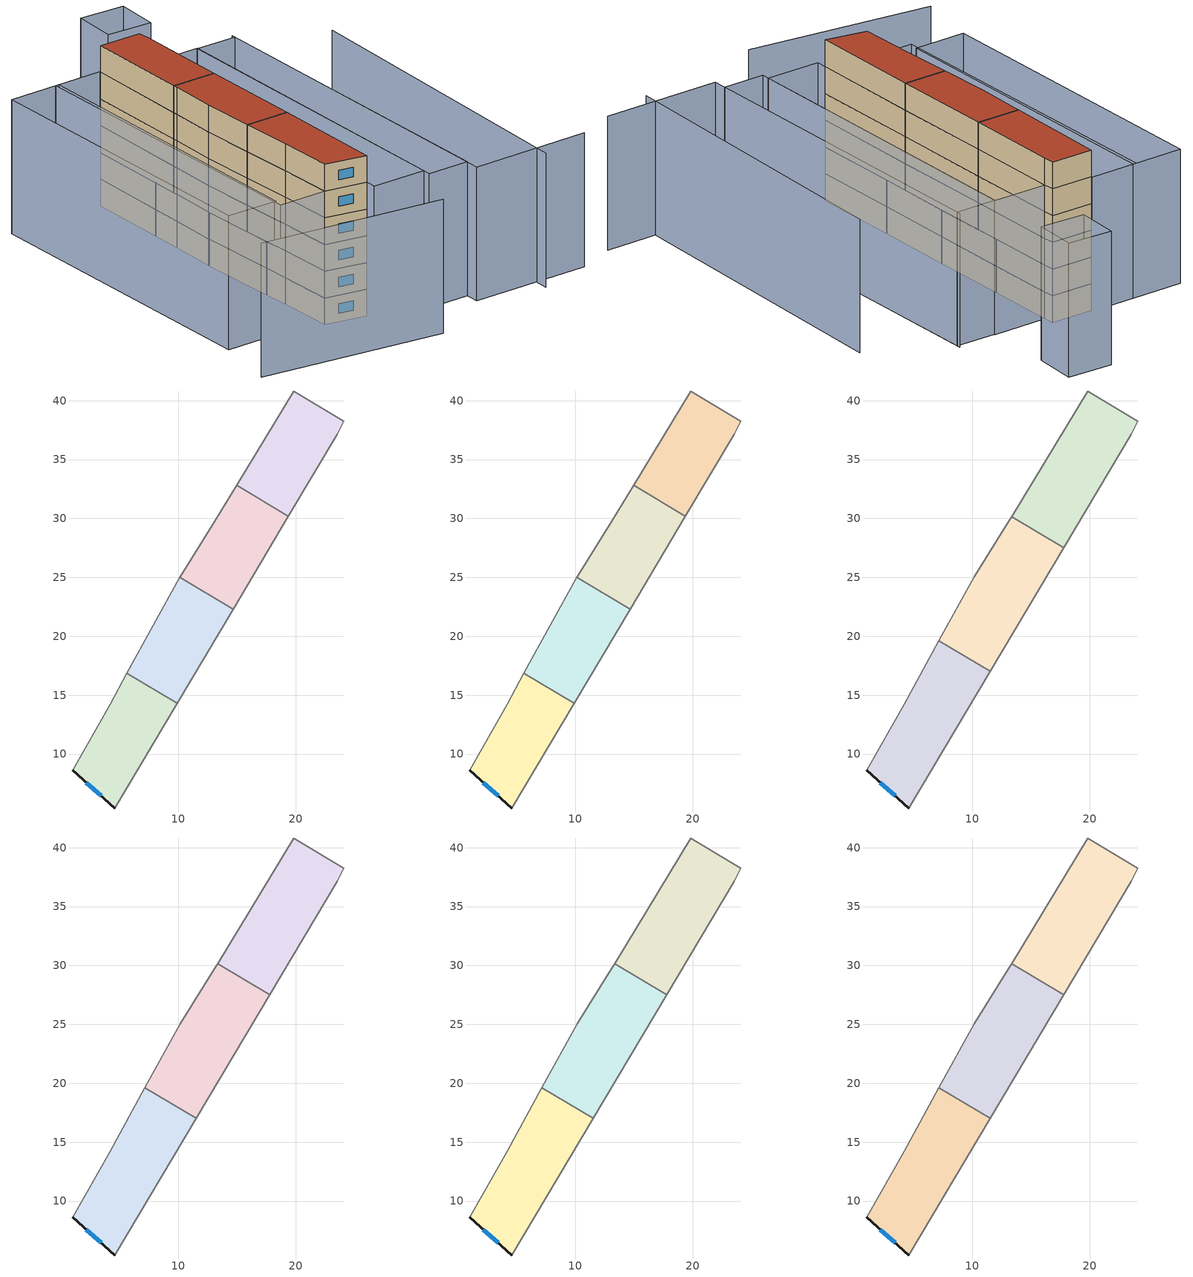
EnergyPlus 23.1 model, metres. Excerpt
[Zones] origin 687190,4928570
92e4ea4cc890200e_F0_dwelling_0
 floor ground (EU_floor_Construction): 9.92,14.3 4.62,5.42 1.04,8.62 4.23,14.25 5.66,16.84 z0
 wall outside (EU_wall_Construction): 1.04,8.62 4.62,5.42 z0:3
 wall adiabatic (EU_wall_Construction): 5.66,16.84 4.23,14.25 1.04,8.62 / 4.62,5.42 9.92,14.3 z0:3
 wall to 92e4ea4cc890200e_F0_dwelling_1 (EU_wall_Construction): 9.92,14.3 5.66,16.84 z0:3
 window (EU_Window_Construction): 2.21,7.58 3.46,6.46 z0.98:2.02
92e4ea4cc890200e_F0_dwelling_1
 floor ground (EU_floor_Construction): 14.68,22.3 9.92,14.3 5.66,16.84 10.15,25 z0
 wall adiabatic (EU_wall_Construction): 9.92,14.3 14.68,22.3 / 10.15,25 5.66,16.84 z0:3
 wall to 92e4ea4cc890200e_F0_dwelling_2 (EU_wall_Construction): 14.68,22.3 10.15,25 z0:3
92e4ea4cc890200e_F0_dwelling_2
 floor ground (EU_floor_Construction): 19.38,30.18 14.68,22.3 10.15,25 10.18,25.07 13.12,29.76 14.97,32.8 z0
 wall adiabatic (EU_wall_Construction): 14.97,32.8 13.12,29.76 10.18,25.07 10.15,25 / 14.68,22.3 19.38,30.18 z0:3
 wall to 92e4ea4cc890200e_F0_dwelling_3 (EU_wall_Construction): 19.38,30.18 14.97,32.8 z0:3
92e4ea4cc890200e_F0_dwelling_3
 floor ground (EU_floor_Construction): 24.08,38.25 23.52,37.13 19.38,30.18 14.97,32.8 19.84,40.82 z0
 wall adiabatic (EU_wall_Construction): 19.38,30.18 23.52,37.13 24.08,38.25 19.84,40.82 14.97,32.8 z0:3
92e4ea4cc890200e_F1_dwelling_0
 floor to 92e4ea4cc890200e_F0_dwelling_0 (EU_floor_Construction): 9.92,14.3 4.62,5.42 1.04,8.62 4.23,14.25 5.66,16.84 z3
 wall outside (EU_wall_Construction): 1.04,8.62 4.62,5.42 z3:6
 wall adiabatic (EU_wall_Construction): 5.66,16.84 4.23,14.25 1.04,8.62 / 4.62,5.42 9.92,14.3 z3:6
 wall to 92e4ea4cc890200e_F1_dwelling_1 (EU_wall_Construction): 9.92,14.3 5.66,16.84 z3:6
 window (EU_Window_Construction): 2.21,7.58 3.46,6.46 z3.98:5.02
92e4ea4cc890200e_F1_dwelling_1
 floor to 92e4ea4cc890200e_F0_dwelling_1 (EU_floor_Construction): 14.68,22.3 9.92,14.3 5.66,16.84 10.15,25 z3
 wall adiabatic (EU_wall_Construction): 9.92,14.3 14.68,22.3 / 10.15,25 5.66,16.84 z3:6
 wall to 92e4ea4cc890200e_F1_dwelling_2 (EU_wall_Construction): 14.68,22.3 10.15,25 z3:6
92e4ea4cc890200e_F1_dwelling_2
 floor to 92e4ea4cc890200e_F0_dwelling_2 (EU_floor_Construction): 19.38,30.18 14.68,22.3 10.15,25 10.18,25.07 13.12,29.76 14.97,32.8 z3
 wall adiabatic (EU_wall_Construction): 14.97,32.8 13.12,29.76 10.18,25.07 10.15,25 / 14.68,22.3 19.38,30.18 z3:6
 wall to 92e4ea4cc890200e_F1_dwelling_3 (EU_wall_Construction): 19.38,30.18 14.97,32.8 z3:6
92e4ea4cc890200e_F1_dwelling_3
 floor to 92e4ea4cc890200e_F0_dwelling_3 (EU_floor_Construction): 24.08,38.25 23.52,37.13 19.38,30.18 14.97,32.8 19.84,40.82 z3
 wall adiabatic (EU_wall_Construction): 19.38,30.18 23.52,37.13 24.08,38.25 19.84,40.82 14.97,32.8 z3:6
92e4ea4cc890200e_F2_dwelling_0
 floor to 92e4ea4cc890200e_F1_dwelling_0 (EU_floor_Construction): 9.92,14.3 4.62,5.42 1.04,8.62 4.23,14.25 5.66,16.84 z6
 floor to 92e4ea4cc890200e_F1_dwelling_1 (EU_floor_Construction): 11.54,17.02 9.92,14.3 5.66,16.84 7.19,19.62 z6
 wall outside (EU_wall_Construction): 1.04,8.62 4.62,5.42 z6:9
 wall adiabatic (EU_wall_Construction): 7.19,19.62 4.23,14.25 1.04,8.62 / 4.62,5.42 11.54,17.02 z6:9
 wall to 92e4ea4cc890200e_F2_dwelling_1 (EU_wall_Construction): 11.54,17.02 7.19,19.62 z6:9
 window (EU_Window_Construction): 2.21,7.58 3.46,6.46 z6.98:8.02
92e4ea4cc890200e_F2_dwelling_1
 floor to 92e4ea4cc890200e_F1_dwelling_1 (EU_floor_Construction): 14.68,22.3 11.54,17.02 7.19,19.62 10.15,25 z6
 floor to 92e4ea4cc890200e_F1_dwelling_2 (EU_floor_Construction): 17.79,27.53 14.68,22.3 10.15,25 10.18,25.07 13.12,29.76 13.36,30.16 z6
 wall adiabatic (EU_wall_Construction): 13.36,30.17 13.12,29.76 10.18,25.07 7.19,19.62 / 11.54,17.02 17.8,27.53 z6:9
 wall to 92e4ea4cc890200e_F2_dwelling_2 (EU_wall_Construction): 17.79,27.53 13.36,30.17 z6:9
92e4ea4cc890200e_F2_dwelling_2
 floor to 92e4ea4cc890200e_F1_dwelling_2 (EU_floor_Construction): 19.37,30.18 17.79,27.53 13.36,30.16 14.97,32.8 z6
 floor to 92e4ea4cc890200e_F1_dwelling_3 (EU_floor_Construction): 24.08,38.25 23.52,37.13 19.37,30.18 14.97,32.8 19.84,40.82 z6
 wall adiabatic (EU_wall_Construction): 17.8,27.53 23.52,37.13 24.08,38.25 19.84,40.82 13.36,30.17 z6:9
92e4ea4cc890200e_F3_dwelling_0
 floor to 92e4ea4cc890200e_F2_dwelling_0 (EU_floor_Construction): 11.54,17.02 4.62,5.42 1.04,8.62 4.23,14.25 7.19,19.62 z9
 wall outside (EU_wall_Construction): 1.04,8.62 4.62,5.42 z9:12
 wall adiabatic (EU_wall_Construction): 7.19,19.62 4.23,14.25 1.04,8.62 / 4.62,5.42 11.54,17.02 z9:12
 wall to 92e4ea4cc890200e_F3_dwelling_1 (EU_wall_Construction): 11.54,17.02 7.19,19.62 z9:12
 window (EU_Window_Construction): 2.21,7.58 3.46,6.46 z9.98:11.02
92e4ea4cc890200e_F3_dwelling_1
 floor to 92e4ea4cc890200e_F2_dwelling_1 (EU_floor_Construction): 17.79,27.53 11.54,17.02 7.19,19.62 10.18,25.07 13.12,29.76 13.36,30.17 z9
 wall adiabatic (EU_wall_Construction): 13.36,30.17 13.12,29.76 10.18,25.07 7.19,19.62 / 11.54,17.02 17.8,27.53 z9:12
 wall to 92e4ea4cc890200e_F3_dwelling_2 (EU_wall_Construction): 17.79,27.53 13.36,30.17 z9:12
92e4ea4cc890200e_F3_dwelling_2
 floor to 92e4ea4cc890200e_F2_dwelling_2 (EU_floor_Construction): 24.08,38.25 23.52,37.13 17.79,27.53 13.36,30.17 19.84,40.82 z9
 wall adiabatic (EU_wall_Construction): 17.8,27.53 23.52,37.13 24.08,38.25 19.84,40.82 13.36,30.17 z9:12
92e4ea4cc890200e_F4_dwelling_0
 floor to 92e4ea4cc890200e_F3_dwelling_0 (EU_floor_Construction): 11.54,17.02 4.62,5.42 1.04,8.62 4.23,14.25 7.19,19.62 z12
 wall outside (EU_wall_Construction): 1.04,8.62 4.62,5.42 z12:15
 wall adiabatic (EU_wall_Construction): 7.19,19.62 4.23,14.25 1.04,8.62 / 4.62,5.42 11.54,17.02 z12:15
 wall to 92e4ea4cc890200e_F4_dwelling_1 (EU_wall_Construction): 11.54,17.02 7.19,19.62 z12:15
 window (EU_Window_Construction): 2.21,7.58 3.46,6.46 z12.98:14.02
92e4ea4cc890200e_F4_dwelling_1
 floor to 92e4ea4cc890200e_F3_dwelling_1 (EU_floor_Construction): 17.79,27.53 11.54,17.02 7.19,19.62 10.18,25.07 13.12,29.76 13.36,30.17 z12
 wall adiabatic (EU_wall_Construction): 13.36,30.17 13.12,29.76 10.18,25.07 7.19,19.62 / 11.54,17.02 17.8,27.53 z12:15
 wall to 92e4ea4cc890200e_F4_dwelling_2 (EU_wall_Construction): 17.79,27.53 13.36,30.17 z12:15
92e4ea4cc890200e_F4_dwelling_2
 floor to 92e4ea4cc890200e_F3_dwelling_2 (EU_floor_Construction): 24.08,38.25 23.52,37.13 17.79,27.53 13.36,30.17 19.84,40.82 z12
 wall adiabatic (EU_wall_Construction): 17.8,27.53 23.52,37.13 24.08,38.25 19.84,40.82 13.36,30.17 z12:15
92e4ea4cc890200e_F5_dwelling_0
 floor to 92e4ea4cc890200e_F4_dwelling_0 (EU_floor_Construction): 11.54,17.02 4.62,5.42 1.04,8.62 4.23,14.25 7.19,19.62 z15
 wall outside (EU_wall_Construction): 1.04,8.62 4.62,5.42 z15:18
 wall adiabatic (EU_wall_Construction): 7.19,19.62 4.23,14.25 1.04,8.62 / 4.62,5.42 11.54,17.02 z15:18
 wall to 92e4ea4cc890200e_F5_dwelling_1 (EU_wall_Construction): 11.54,17.02 7.19,19.62 z15:18
 window (EU_Window_Construction): 2.21,7.58 3.46,6.46 z15.98:17.02
 roof outside (EU_roof_Construction): 4.62,5.42 11.54,17.02 7.19,19.62 4.23,14.25 1.04,8.62 z18
92e4ea4cc890200e_F5_dwelling_1
 floor to 92e4ea4cc890200e_F4_dwelling_1 (EU_floor_Construction): 17.79,27.53 11.54,17.02 7.19,19.62 10.18,25.07 13.12,29.76 13.36,30.17 z15
 wall adiabatic (EU_wall_Construction): 13.36,30.17 13.12,29.76 10.18,25.07 7.19,19.62 / 11.54,17.02 17.8,27.53 z15:18
 wall to 92e4ea4cc890200e_F5_dwelling_2 (EU_wall_Construction): 17.79,27.53 13.36,30.17 z15:18
 roof outside (EU_roof_Construction): 11.54,17.02 17.8,27.53 13.36,30.17 13.12,29.76 10.18,25.07 7.19,19.62 z18
92e4ea4cc890200e_F5_dwelling_2
 floor to 92e4ea4cc890200e_F4_dwelling_2 (EU_floor_Construction): 24.08,38.25 23.52,37.13 17.79,27.53 13.36,30.17 19.84,40.82 z15
 wall adiabatic (EU_wall_Construction): 17.8,27.53 23.52,37.13 24.08,38.25 19.84,40.82 13.36,30.17 z15:18
 roof outside (EU_roof_Construction): 17.8,27.53 23.52,37.13 24.08,38.25 19.84,40.82 13.36,30.17 z18
shading: -13.38,9.86 3.66,-3.36 / 18.13,-8.84 38.36,22.77 / 24.25,-10.64 12.32,-3.55 / 12.32,-3.55 33.29,31.74 / 33.06,31.35 13.13,-2.18 / 13.13,-2.18 8.95,0.3 / 8.95,0.3 28.88,33.83 / 28.88,33.83 33.06,31.35 / 28.99,33.87 9.44,1.12 / 9.44,1.12 3.97,4.38 / 3.97,4.38 23.52,37.13 / 23.52,37.13 28.99,33.87 / 19.91,40.95 1.04,8.62 / 1.04,8.62 -3.86,11.48 / -3.86,11.48 15.01,43.81 / 15.01,43.81 19.91,40.95 / 15.36,43.62 -3.12,12.35 / -3.12,12.35 -8.35,15.44 / -8.35,15.44 10.12,46.72 / 10.12,46.72 15.36,43.62 / 31.57,47.71 35.97,44.76 / 35.97,44.76 33.2,40.63 / 33.2,40.63 28.8,43.59 / 28.8,43.59 31.57,47.71 z0:15
[Building]
EU S2 Campaign: North Axis=0; Terrain=City; Solar Distribution=FullExterior
[Site:Location]
Bologna: Latitude=44.5; Longitude=11.25; Time Zone=1; Elevation=37
[SizingPeriod:WeatherFileDays]
AnnualSizingPeriod: Begin Month=1; Begin Day of Month=1; End Month=12; End Day of Month=31; Day of Week for Start Day=Monday; Use Weather File Daylight Saving Period=No; Use Weather File Rain and Snow Indicators=No
[MATERIAL]
EU_InternalMass_Material: Roughness=MediumRough; Thickness=0.1; Conductivity=1; Density=1800; Specific Heat=900; Thermal Absorptance=0.9; Solar Absorptance=0.7; Visible Absorptance=0.7
[MATERIAL:NOMASS] Roughness=MediumRough; Thermal Absorptance=0.9; Solar Absorptance=0.7; Visible Absorptance=0.7
Name | Thermal Resistance
EU_wall_NoMass | 0.905828
EU_roof_NoMass | 0.37593
EU_floor_NoMass | 0.67114
[WINDOWMATERIAL:SIMPLEGLAZINGSYSTEM]
EU_Window_SimpleGlazing: UFactor=4.52486; Solar Heat Gain Coefficient=0.85; Visible Transmittance=0.85
[CONSTRUCTION]
EU_wall_Construction: EU_wall_NoMass
EU_roof_Construction: EU_roof_NoMass
EU_floor_Construction: EU_floor_NoMass
EU_Window_Construction: EU_Window_SimpleGlazing
EU_InternalMass_Construction: EU_InternalMass_Material
[ZONE] Type=1; Multiplier=1; Ceiling Height=autocalculate; Floor Area=autocalculate; Part of Total Floor Area=Yes
Name | Volume
92e4ea4cc890200e_F0_dwelling_0; 92e4ea4cc890200e_F1_dwelling_0 | 142.893
92e4ea4cc890200e_F2_dwelling_0 | 190.512
92e4ea4cc890200e_F3_dwelling_0; 92e4ea4cc890200e_F4_dwelling_0; 92e4ea4cc890200e_F5_dwelling_0 | 190.513
92e4ea4cc890200e_F0_dwelling_1 | 142.896
92e4ea4cc890200e_F1_dwelling_1 | 142.897
92e4ea4cc890200e_F2_dwelling_1 | 190.517
92e4ea4cc890200e_F3_dwelling_1; 92e4ea4cc890200e_F4_dwelling_1; 92e4ea4cc890200e_F5_dwelling_1 | 190.518
92e4ea4cc890200e_F0_dwelling_2 | 142.884
92e4ea4cc890200e_F1_dwelling_2 | 142.883
92e4ea4cc890200e_F2_dwelling_2 | 190.501
92e4ea4cc890200e_F3_dwelling_2; 92e4ea4cc890200e_F4_dwelling_2; 92e4ea4cc890200e_F5_dwelling_2 | 190.511
92e4ea4cc890200e_F0_dwelling_3; 92e4ea4cc890200e_F1_dwelling_3 | 142.879
[INTERNALMASS] Construction=EU_InternalMass_Construction
Name | Zone or ZoneList | Surface Area
92e4ea4cc890200e_F0_dwelling_0_EU_InternalMass | 92e4ea4cc890200e_F0_dwelling_0 | 47.6311
92e4ea4cc890200e_F0_dwelling_1_EU_InternalMass | 92e4ea4cc890200e_F0_dwelling_1 | 47.6322
92e4ea4cc890200e_F0_dwelling_2_EU_InternalMass | 92e4ea4cc890200e_F0_dwelling_2 | 47.6278
92e4ea4cc890200e_F0_dwelling_3_EU_InternalMass | 92e4ea4cc890200e_F0_dwelling_3 | 47.6261
92e4ea4cc890200e_F1_dwelling_0_EU_InternalMass | 92e4ea4cc890200e_F1_dwelling_0 | 47.6311
92e4ea4cc890200e_F1_dwelling_1_EU_InternalMass | 92e4ea4cc890200e_F1_dwelling_1 | 47.6322
92e4ea4cc890200e_F1_dwelling_2_EU_InternalMass | 92e4ea4cc890200e_F1_dwelling_2 | 47.6278
92e4ea4cc890200e_F1_dwelling_3_EU_InternalMass | 92e4ea4cc890200e_F1_dwelling_3 | 47.6261
92e4ea4cc890200e_F2_dwelling_0_EU_InternalMass | 92e4ea4cc890200e_F2_dwelling_0 | 63.5042
92e4ea4cc890200e_F2_dwelling_1_EU_InternalMass | 92e4ea4cc890200e_F2_dwelling_1 | 63.5061
92e4ea4cc890200e_F2_dwelling_2_EU_InternalMass | 92e4ea4cc890200e_F2_dwelling_2 | 63.5037
92e4ea4cc890200e_F3_dwelling_0_EU_InternalMass | 92e4ea4cc890200e_F3_dwelling_0 | 63.5042
92e4ea4cc890200e_F3_dwelling_1_EU_InternalMass | 92e4ea4cc890200e_F3_dwelling_1 | 63.5061
92e4ea4cc890200e_F3_dwelling_2_EU_InternalMass | 92e4ea4cc890200e_F3_dwelling_2 | 63.5037
92e4ea4cc890200e_F4_dwelling_0_EU_InternalMass | 92e4ea4cc890200e_F4_dwelling_0 | 63.5042
92e4ea4cc890200e_F4_dwelling_1_EU_InternalMass | 92e4ea4cc890200e_F4_dwelling_1 | 63.5061
92e4ea4cc890200e_F4_dwelling_2_EU_InternalMass | 92e4ea4cc890200e_F4_dwelling_2 | 63.5037
92e4ea4cc890200e_F5_dwelling_0_EU_InternalMass | 92e4ea4cc890200e_F5_dwelling_0 | 63.5042
92e4ea4cc890200e_F5_dwelling_1_EU_InternalMass | 92e4ea4cc890200e_F5_dwelling_1 | 63.5061
92e4ea4cc890200e_F5_dwelling_2_EU_InternalMass | 92e4ea4cc890200e_F5_dwelling_2 | 63.5037
[OTHEREQUIPMENT] Fuel Type=Electricity; Design Level Calculation Method=Watts/Area; Power per Zone Floor Area=1; Fraction Latent=0; Fraction Radiant=0; Fraction Lost=0; Carbon Dioxide Generation Rate=0; EndUse Subcategory=EU_Step8_InternalGains
Name | Zone or ZoneList or Space or SpaceList | Schedule
EU_Step8_InternalGain_92e4ea4cc890200e_F0_dwelling_0_f000 | 92e4ea4cc890200e_F0_dwelling_0 | EU_Step8_GainSchedule_92e4ea4cc890200e_F0_dwelling_0_f000
EU_Step8_InternalGain_92e4ea4cc890200e_F0_dwelling_1_f000 | 92e4ea4cc890200e_F0_dwelling_1 | EU_Step8_GainSchedule_92e4ea4cc890200e_F0_dwelling_1_f000
EU_Step8_InternalGain_92e4ea4cc890200e_F0_dwelling_2_f000 | 92e4ea4cc890200e_F0_dwelling_2 | EU_Step8_GainSchedule_92e4ea4cc890200e_F0_dwelling_2_f000
EU_Step8_InternalGain_92e4ea4cc890200e_F0_dwelling_3_f000 | 92e4ea4cc890200e_F0_dwelling_3 | EU_Step8_GainSchedule_92e4ea4cc890200e_F0_dwelling_3_f000
EU_Step8_InternalGain_92e4ea4cc890200e_F1_dwelling_0_f000 | 92e4ea4cc890200e_F1_dwelling_0 | EU_Step8_GainSchedule_92e4ea4cc890200e_F1_dwelling_0_f000
EU_Step8_InternalGain_92e4ea4cc890200e_F1_dwelling_1_f000 | 92e4ea4cc890200e_F1_dwelling_1 | EU_Step8_GainSchedule_92e4ea4cc890200e_F1_dwelling_1_f000
EU_Step8_InternalGain_92e4ea4cc890200e_F1_dwelling_2_f000 | 92e4ea4cc890200e_F1_dwelling_2 | EU_Step8_GainSchedule_92e4ea4cc890200e_F1_dwelling_2_f000
EU_Step8_InternalGain_92e4ea4cc890200e_F1_dwelling_3_f000 | 92e4ea4cc890200e_F1_dwelling_3 | EU_Step8_GainSchedule_92e4ea4cc890200e_F1_dwelling_3_f000
EU_Step8_InternalGain_92e4ea4cc890200e_F2_dwelling_0_f000 | 92e4ea4cc890200e_F2_dwelling_0 | EU_Step8_GainSchedule_92e4ea4cc890200e_F2_dwelling_0_f000
EU_Step8_InternalGain_92e4ea4cc890200e_F2_dwelling_1_f000 | 92e4ea4cc890200e_F2_dwelling_1 | EU_Step8_GainSchedule_92e4ea4cc890200e_F2_dwelling_1_f000
EU_Step8_InternalGain_92e4ea4cc890200e_F2_dwelling_2_f000 | 92e4ea4cc890200e_F2_dwelling_2 | EU_Step8_GainSchedule_92e4ea4cc890200e_F2_dwelling_2_f000
EU_Step8_InternalGain_92e4ea4cc890200e_F3_dwelling_0_f000 | 92e4ea4cc890200e_F3_dwelling_0 | EU_Step8_GainSchedule_92e4ea4cc890200e_F3_dwelling_0_f000
EU_Step8_InternalGain_92e4ea4cc890200e_F3_dwelling_1_f000 | 92e4ea4cc890200e_F3_dwelling_1 | EU_Step8_GainSchedule_92e4ea4cc890200e_F3_dwelling_1_f000
EU_Step8_InternalGain_92e4ea4cc890200e_F3_dwelling_2_f000 | 92e4ea4cc890200e_F3_dwelling_2 | EU_Step8_GainSchedule_92e4ea4cc890200e_F3_dwelling_2_f000
EU_Step8_InternalGain_92e4ea4cc890200e_F4_dwelling_0_f000 | 92e4ea4cc890200e_F4_dwelling_0 | EU_Step8_GainSchedule_92e4ea4cc890200e_F4_dwelling_0_f000
EU_Step8_InternalGain_92e4ea4cc890200e_F4_dwelling_1_f000 | 92e4ea4cc890200e_F4_dwelling_1 | EU_Step8_GainSchedule_92e4ea4cc890200e_F4_dwelling_1_f000
EU_Step8_InternalGain_92e4ea4cc890200e_F4_dwelling_2_f000 | 92e4ea4cc890200e_F4_dwelling_2 | EU_Step8_GainSchedule_92e4ea4cc890200e_F4_dwelling_2_f000
EU_Step8_InternalGain_92e4ea4cc890200e_F5_dwelling_0_f000 | 92e4ea4cc890200e_F5_dwelling_0 | EU_Step8_GainSchedule_92e4ea4cc890200e_F5_dwelling_0_f000
EU_Step8_InternalGain_92e4ea4cc890200e_F5_dwelling_1_f000 | 92e4ea4cc890200e_F5_dwelling_1 | EU_Step8_GainSchedule_92e4ea4cc890200e_F5_dwelling_1_f000
EU_Step8_InternalGain_92e4ea4cc890200e_F5_dwelling_2_f000 | 92e4ea4cc890200e_F5_dwelling_2 | EU_Step8_GainSchedule_92e4ea4cc890200e_F5_dwelling_2_f000
[ZONEVENTILATION:DESIGNFLOWRATE] Schedule=EU_AlwaysOn; Design Flow Rate Calculation Method=AirChanges/Hour; Air Changes per Hour=0.73129; Ventilation Type=Natural; Fan Pressure Rise=0; Fan Total Efficiency=1; Constant Term Coefficient=1; Temperature Term Coefficient=0; Velocity Term Coefficient=0; Velocity Squared Term Coefficient=0; Minimum Indoor Temperature=-100; Maximum Indoor Temperature=100; Delta Temperature=-100; Minimum Outdoor Temperature=-100; Maximum Outdoor Temperature=100; Maximum Wind Speed=40
Name | Zone or ZoneList or Space or SpaceList
EU_ConstantAir_92e4ea4cc890200e_F0_dwelling_0 | 92e4ea4cc890200e_F0_dwelling_0
EU_ConstantAir_92e4ea4cc890200e_F0_dwelling_1 | 92e4ea4cc890200e_F0_dwelling_1
EU_ConstantAir_92e4ea4cc890200e_F0_dwelling_2 | 92e4ea4cc890200e_F0_dwelling_2
EU_ConstantAir_92e4ea4cc890200e_F0_dwelling_3 | 92e4ea4cc890200e_F0_dwelling_3
EU_ConstantAir_92e4ea4cc890200e_F1_dwelling_0 | 92e4ea4cc890200e_F1_dwelling_0
EU_ConstantAir_92e4ea4cc890200e_F1_dwelling_1 | 92e4ea4cc890200e_F1_dwelling_1
EU_ConstantAir_92e4ea4cc890200e_F1_dwelling_2 | 92e4ea4cc890200e_F1_dwelling_2
EU_ConstantAir_92e4ea4cc890200e_F1_dwelling_3 | 92e4ea4cc890200e_F1_dwelling_3
EU_ConstantAir_92e4ea4cc890200e_F2_dwelling_0 | 92e4ea4cc890200e_F2_dwelling_0
EU_ConstantAir_92e4ea4cc890200e_F2_dwelling_1 | 92e4ea4cc890200e_F2_dwelling_1
EU_ConstantAir_92e4ea4cc890200e_F2_dwelling_2 | 92e4ea4cc890200e_F2_dwelling_2
EU_ConstantAir_92e4ea4cc890200e_F3_dwelling_0 | 92e4ea4cc890200e_F3_dwelling_0
EU_ConstantAir_92e4ea4cc890200e_F3_dwelling_1 | 92e4ea4cc890200e_F3_dwelling_1
EU_ConstantAir_92e4ea4cc890200e_F3_dwelling_2 | 92e4ea4cc890200e_F3_dwelling_2
EU_ConstantAir_92e4ea4cc890200e_F4_dwelling_0 | 92e4ea4cc890200e_F4_dwelling_0
EU_ConstantAir_92e4ea4cc890200e_F4_dwelling_1 | 92e4ea4cc890200e_F4_dwelling_1
EU_ConstantAir_92e4ea4cc890200e_F4_dwelling_2 | 92e4ea4cc890200e_F4_dwelling_2
EU_ConstantAir_92e4ea4cc890200e_F5_dwelling_0 | 92e4ea4cc890200e_F5_dwelling_0
EU_ConstantAir_92e4ea4cc890200e_F5_dwelling_1 | 92e4ea4cc890200e_F5_dwelling_1
EU_ConstantAir_92e4ea4cc890200e_F5_dwelling_2 | 92e4ea4cc890200e_F5_dwelling_2
[HVACTEMPLATE:THERMOSTAT] Constant Heating Setpoint=20; Constant Cooling Setpoint=50
EU_HeatOnly_92e4ea4cc890200e_F0_dwelling_0; EU_HeatOnly_92e4ea4cc890200e_F0_dwelling_1; EU_HeatOnly_92e4ea4cc890200e_F0_dwelling_2; EU_HeatOnly_92e4ea4cc890200e_F0_dwelling_3; EU_HeatOnly_92e4ea4cc890200e_F1_dwelling_0; EU_HeatOnly_92e4ea4cc890200e_F1_dwelling_1; EU_HeatOnly_92e4ea4cc890200e_F1_dwelling_2; EU_HeatOnly_92e4ea4cc890200e_F1_dwelling_3; EU_HeatOnly_92e4ea4cc890200e_F2_dwelling_0; EU_HeatOnly_92e4ea4cc890200e_F2_dwelling_1; EU_HeatOnly_92e4ea4cc890200e_F2_dwelling_2; EU_HeatOnly_92e4ea4cc890200e_F3_dwelling_0; EU_HeatOnly_92e4ea4cc890200e_F3_dwelling_1; EU_HeatOnly_92e4ea4cc890200e_F3_dwelling_2; EU_HeatOnly_92e4ea4cc890200e_F4_dwelling_0; EU_HeatOnly_92e4ea4cc890200e_F4_dwelling_1; EU_HeatOnly_92e4ea4cc890200e_F4_dwelling_2; EU_HeatOnly_92e4ea4cc890200e_F5_dwelling_0; EU_HeatOnly_92e4ea4cc890200e_F5_dwelling_1; EU_HeatOnly_92e4ea4cc890200e_F5_dwelling_2
[HVACTEMPLATE:ZONE:IDEALLOADSAIRSYSTEM] System Availability Schedule=EU_AlwaysOn; Maximum Heating Supply Air Temperature=50; Minimum Cooling Supply Air Temperature=13; Maximum Heating Supply Air Humidity Ratio=0.0156; Minimum Cooling Supply Air Humidity Ratio=0.0077; Heating Limit=NoLimit; Cooling Limit=NoLimit; Heating Availability Schedule=EU_AlwaysOn; Cooling Availability Schedule=EU_CoolingOff; Dehumidification Control Type=ConstantSensibleHeatRatio; Cooling Sensible Heat Ratio=0.7; Dehumidification Setpoint=60; Humidification Control Type=None; Humidification Setpoint=30; Outdoor Air Method=None; Outdoor Air Flow Rate per Person=0.00944; Outdoor Air Flow Rate per Zone Floor Area=0; Outdoor Air Flow Rate per Zone=0; Demand Controlled Ventilation Type=None; Outdoor Air Economizer Type=NoEconomizer; Heat Recovery Type=None; Sensible Heat Recovery Effectiveness=0.7; Latent Heat Recovery Effectiveness=0.65
Name | Template Thermostat
92e4ea4cc890200e_F0_dwelling_0 | EU_HeatOnly_92e4ea4cc890200e_F0_dwelling_0
92e4ea4cc890200e_F0_dwelling_1 | EU_HeatOnly_92e4ea4cc890200e_F0_dwelling_1
92e4ea4cc890200e_F0_dwelling_2 | EU_HeatOnly_92e4ea4cc890200e_F0_dwelling_2
92e4ea4cc890200e_F0_dwelling_3 | EU_HeatOnly_92e4ea4cc890200e_F0_dwelling_3
92e4ea4cc890200e_F1_dwelling_0 | EU_HeatOnly_92e4ea4cc890200e_F1_dwelling_0
92e4ea4cc890200e_F1_dwelling_1 | EU_HeatOnly_92e4ea4cc890200e_F1_dwelling_1
92e4ea4cc890200e_F1_dwelling_2 | EU_HeatOnly_92e4ea4cc890200e_F1_dwelling_2
92e4ea4cc890200e_F1_dwelling_3 | EU_HeatOnly_92e4ea4cc890200e_F1_dwelling_3
92e4ea4cc890200e_F2_dwelling_0 | EU_HeatOnly_92e4ea4cc890200e_F2_dwelling_0
92e4ea4cc890200e_F2_dwelling_1 | EU_HeatOnly_92e4ea4cc890200e_F2_dwelling_1
92e4ea4cc890200e_F2_dwelling_2 | EU_HeatOnly_92e4ea4cc890200e_F2_dwelling_2
92e4ea4cc890200e_F3_dwelling_0 | EU_HeatOnly_92e4ea4cc890200e_F3_dwelling_0
92e4ea4cc890200e_F3_dwelling_1 | EU_HeatOnly_92e4ea4cc890200e_F3_dwelling_1
92e4ea4cc890200e_F3_dwelling_2 | EU_HeatOnly_92e4ea4cc890200e_F3_dwelling_2
92e4ea4cc890200e_F4_dwelling_0 | EU_HeatOnly_92e4ea4cc890200e_F4_dwelling_0
92e4ea4cc890200e_F4_dwelling_1 | EU_HeatOnly_92e4ea4cc890200e_F4_dwelling_1
92e4ea4cc890200e_F4_dwelling_2 | EU_HeatOnly_92e4ea4cc890200e_F4_dwelling_2
92e4ea4cc890200e_F5_dwelling_0 | EU_HeatOnly_92e4ea4cc890200e_F5_dwelling_0
92e4ea4cc890200e_F5_dwelling_1 | EU_HeatOnly_92e4ea4cc890200e_F5_dwelling_1
92e4ea4cc890200e_F5_dwelling_2 | EU_HeatOnly_92e4ea4cc890200e_F5_dwelling_2
[SIZING:ZONE] Zone Cooling Design Supply Air Temperature Input Method=SupplyAirTemperature; Zone Cooling Design Supply Air Temperature=13; Zone Heating Design Supply Air Temperature Input Method=SupplyAirTemperature; Zone Heating Design Supply Air Temperature=50; Zone Cooling Design Supply Air Humidity Ratio=0.008; Zone Heating Design Supply Air Humidity Ratio=0.008; Cooling Design Air Flow Method=DesignDay; Cooling Design Air Flow Rate=0; Cooling Minimum Air Flow per Zone Floor Area=0.000762; Cooling Minimum Air Flow=0; Cooling Minimum Air Flow Fraction=0.2; Heating Design Air Flow Method=DesignDay; Heating Design Air Flow Rate=0; Heating Maximum Air Flow per Zone Floor Area=0.002032; Heating Maximum Air Flow=0.141576; Heating Maximum Air Flow Fraction=0.3; Account for Dedicated Outdoor Air System=No; Dedicated Outdoor Air System Control Strategy=NeutralSupplyAir; Dedicated Outdoor Air Low Setpoint Temperature for Design=autosize; Dedicated Outdoor Air High Setpoint Temperature for Design=autosize; Zone Load Sizing Method=Sensible Load Only No Latent Load; Zone Latent Cooling Design Supply Air Humidity Ratio Input Method=HumidityRatioDifference; Zone Cooling Design Supply Air Humidity Ratio Difference=0.005; Zone Latent Heating Design Supply Air Humidity Ratio Input Method=HumidityRatioDifference; Zone Humidification Design Supply Air Humidity Ratio Difference=0.005
92e4ea4cc890200e_F0_dwelling_0; 92e4ea4cc890200e_F0_dwelling_1; 92e4ea4cc890200e_F0_dwelling_2; 92e4ea4cc890200e_F0_dwelling_3; 92e4ea4cc890200e_F1_dwelling_0; 92e4ea4cc890200e_F1_dwelling_1; 92e4ea4cc890200e_F1_dwelling_2; 92e4ea4cc890200e_F1_dwelling_3; 92e4ea4cc890200e_F2_dwelling_0; 92e4ea4cc890200e_F2_dwelling_1; 92e4ea4cc890200e_F2_dwelling_2; 92e4ea4cc890200e_F3_dwelling_0; 92e4ea4cc890200e_F3_dwelling_1; 92e4ea4cc890200e_F3_dwelling_2; 92e4ea4cc890200e_F4_dwelling_0; 92e4ea4cc890200e_F4_dwelling_1; 92e4ea4cc890200e_F4_dwelling_2; 92e4ea4cc890200e_F5_dwelling_0; 92e4ea4cc890200e_F5_dwelling_1; 92e4ea4cc890200e_F5_dwelling_2
[SCHEDULE:CONSTANT]
Name | Hourly Value
EU_AlwaysOn | 1
EU_CoolingOff | 0
[SCHEDULE:FILE] Column Number=1; Rows to Skip at Top=0; Number of Hours of Data=8760; Column Separator=Comma; Interpolate to Timestep=No; Minutes per Item=60; Adjust Schedule for Daylight Savings=Yes
Name | File
EU_Step8_GainSchedule_92e4ea4cc890200e_F0_dwelling_0_f000 | ../../schedules/92e4ea4cc890200e/92e4ea4cc890200e_F0_dwelling_0_f000_gain.csv
EU_Step8_GainSchedule_92e4ea4cc890200e_F0_dwelling_1_f000 | ../../schedules/92e4ea4cc890200e/92e4ea4cc890200e_F0_dwelling_1_f000_gain.csv
EU_Step8_GainSchedule_92e4ea4cc890200e_F0_dwelling_2_f000 | ../../schedules/92e4ea4cc890200e/92e4ea4cc890200e_F0_dwelling_2_f000_gain.csv
EU_Step8_GainSchedule_92e4ea4cc890200e_F0_dwelling_3_f000 | ../../schedules/92e4ea4cc890200e/92e4ea4cc890200e_F0_dwelling_3_f000_gain.csv
EU_Step8_GainSchedule_92e4ea4cc890200e_F1_dwelling_0_f000 | ../../schedules/92e4ea4cc890200e/92e4ea4cc890200e_F1_dwelling_0_f000_gain.csv
EU_Step8_GainSchedule_92e4ea4cc890200e_F1_dwelling_1_f000 | ../../schedules/92e4ea4cc890200e/92e4ea4cc890200e_F1_dwelling_1_f000_gain.csv
EU_Step8_GainSchedule_92e4ea4cc890200e_F1_dwelling_2_f000 | ../../schedules/92e4ea4cc890200e/92e4ea4cc890200e_F1_dwelling_2_f000_gain.csv
EU_Step8_GainSchedule_92e4ea4cc890200e_F1_dwelling_3_f000 | ../../schedules/92e4ea4cc890200e/92e4ea4cc890200e_F1_dwelling_3_f000_gain.csv
EU_Step8_GainSchedule_92e4ea4cc890200e_F2_dwelling_0_f000 | ../../schedules/92e4ea4cc890200e/92e4ea4cc890200e_F2_dwelling_0_f000_gain.csv
EU_Step8_GainSchedule_92e4ea4cc890200e_F2_dwelling_1_f000 | ../../schedules/92e4ea4cc890200e/92e4ea4cc890200e_F2_dwelling_1_f000_gain.csv
EU_Step8_GainSchedule_92e4ea4cc890200e_F2_dwelling_2_f000 | ../../schedules/92e4ea4cc890200e/92e4ea4cc890200e_F2_dwelling_2_f000_gain.csv
EU_Step8_GainSchedule_92e4ea4cc890200e_F3_dwelling_0_f000 | ../../schedules/92e4ea4cc890200e/92e4ea4cc890200e_F3_dwelling_0_f000_gain.csv
EU_Step8_GainSchedule_92e4ea4cc890200e_F3_dwelling_1_f000 | ../../schedules/92e4ea4cc890200e/92e4ea4cc890200e_F3_dwelling_1_f000_gain.csv
EU_Step8_GainSchedule_92e4ea4cc890200e_F3_dwelling_2_f000 | ../../schedules/92e4ea4cc890200e/92e4ea4cc890200e_F3_dwelling_2_f000_gain.csv
EU_Step8_GainSchedule_92e4ea4cc890200e_F4_dwelling_0_f000 | ../../schedules/92e4ea4cc890200e/92e4ea4cc890200e_F4_dwelling_0_f000_gain.csv
EU_Step8_GainSchedule_92e4ea4cc890200e_F4_dwelling_1_f000 | ../../schedules/92e4ea4cc890200e/92e4ea4cc890200e_F4_dwelling_1_f000_gain.csv
EU_Step8_GainSchedule_92e4ea4cc890200e_F4_dwelling_2_f000 | ../../schedules/92e4ea4cc890200e/92e4ea4cc890200e_F4_dwelling_2_f000_gain.csv
EU_Step8_GainSchedule_92e4ea4cc890200e_F5_dwelling_0_f000 | ../../schedules/92e4ea4cc890200e/92e4ea4cc890200e_F5_dwelling_0_f000_gain.csv
EU_Step8_GainSchedule_92e4ea4cc890200e_F5_dwelling_1_f000 | ../../schedules/92e4ea4cc890200e/92e4ea4cc890200e_F5_dwelling_1_f000_gain.csv
EU_Step8_GainSchedule_92e4ea4cc890200e_F5_dwelling_2_f000 | ../../schedules/92e4ea4cc890200e/92e4ea4cc890200e_F5_dwelling_2_f000_gain.csv
